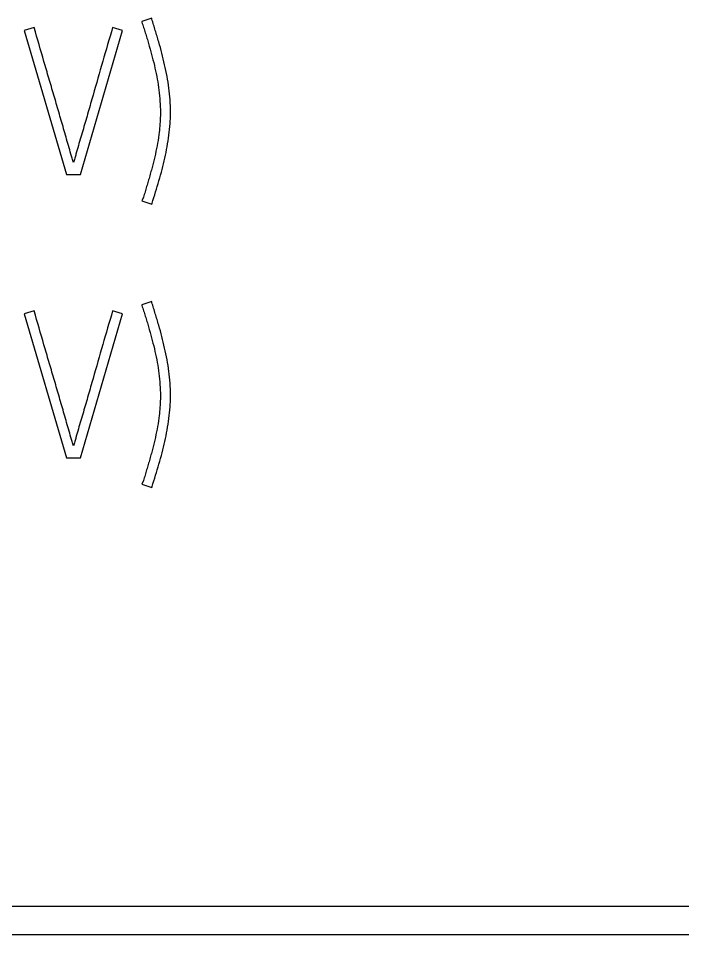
# Model space of a CAD drawing. Extents: x 0 to 420, y 0 to 297.
# Drawn here: x 111.54 to 119.28, y 212.89 to 223.56 of the extents above; entities that cross this region are included whole.
import ezdxf

# ---------------------------------------------------------------- set-up
doc = ezdxf.new("R2010")
doc.units = 0
doc.header["$LTSCALE"] = 23.1
doc.layers.add('10000_FRONT', color=7, linetype='CONTINUOUS')
doc.layers.add('10500_FRONT_LABELING', color=7, linetype='CONTINUOUS')

msp = doc.modelspace()

# ---------------------------------------------------------------- linework, layer by layer
at = {"layer": '10000_FRONT', "color": 7, "linetype": 'CONTINUOUS'}
for p, q in [((91.15, 213.221), (162.65, 213.221)), ((91.15, 212.888), (162.65, 212.888))]:
    msp.add_line(p, q, dxfattribs=at)
at = {"layer": '10500_FRONT_LABELING', "color": 7, "linetype": 'CONTINUOUS'}
for p, q in [((113.097, 223.561), (112.981, 223.525)), ((112.981, 223.525), (112.984, 223.516)), ((113.099, 223.551), (113.097, 223.561)), ((111.729, 223.452), (111.614, 223.419)), ((111.614, 223.419), (112.104, 221.74)), ((112.269, 221.74), (112.757, 223.419)), ((112.757, 223.419), (112.642, 223.452)), ((112.104, 221.74), (112.269, 221.74)), ((113, 221.479), (112.984, 221.434)), ((112.984, 221.434), (113.099, 221.396)), ((113.099, 221.396), (113.101, 221.408)), ((113.097, 220.261), (112.981, 220.225)), ((112.981, 220.225), (112.984, 220.216)), ((113.099, 220.251), (113.097, 220.261)), ((111.729, 220.152), (111.614, 220.119)), ((111.614, 220.119), (112.104, 218.44)), ((112.269, 218.44), (112.757, 220.119)), ((112.757, 220.119), (112.642, 220.152)), ((112.104, 218.44), (112.269, 218.44)), ((113, 218.179), (112.984, 218.134)), ((112.984, 218.134), (113.099, 218.096)), ((113.099, 218.096), (113.101, 218.108))]:
    msp.add_line(p, q, dxfattribs=at)
for points, knots in [([(112.984, 223.516), (112.989, 223.495), (112.996, 223.474), (113.006, 223.443), (113.01, 223.433), (113.017, 223.412), (113.02, 223.401), (113.029, 223.37), (113.036, 223.349), (113.048, 223.307), (113.054, 223.287), (113.073, 223.224), (113.084, 223.182), (113.107, 223.098), (113.118, 223.055), (113.138, 222.97), (113.147, 222.928), (113.164, 222.842), (113.171, 222.799), (113.184, 222.713), (113.188, 222.67), (113.195, 222.584), (113.197, 222.541), (113.199, 222.454), (113.198, 222.41), (113.194, 222.345), (113.193, 222.323), (113.189, 222.28), (113.187, 222.258), (113.179, 222.193), (113.173, 222.15), (113.158, 222.065), (113.149, 222.022), (113.131, 221.938), (113.12, 221.896), (113.104, 221.833), (113.099, 221.812), (113.087, 221.77), (113.081, 221.749), (113.069, 221.707), (113.063, 221.686), (113.051, 221.645), (113.045, 221.624), (113.035, 221.593), (113.032, 221.582), (113.026, 221.562), (113.023, 221.551), (113.014, 221.52), (113.008, 221.499), (113, 221.479)], [0, 0, 0, 0, 0.03125, 0.03125, 0.046875, 0.046875, 0.0625, 0.0625, 0.09375, 0.09375, 0.125, 0.125, 0.1875, 0.1875, 0.25, 0.25, 0.3125, 0.3125, 0.375, 0.375, 0.4375, 0.4375, 0.5, 0.5, 0.5625, 0.5625, 0.59375, 0.59375, 0.625, 0.625, 0.6875, 0.6875, 0.75, 0.75, 0.8125, 0.8125, 0.84375, 0.84375, 0.875, 0.875, 0.90625, 0.90625, 0.9375, 0.9375, 0.953125, 0.953125, 0.96875, 0.96875, 1, 1, 1, 1]), ([(113.101, 221.408), (113.115, 221.451), (113.129, 221.495), (113.155, 221.582), (113.169, 221.625), (113.195, 221.713), (113.207, 221.756), (113.23, 221.844), (113.24, 221.888), (113.26, 221.977), (113.269, 222.021), (113.285, 222.11), (113.292, 222.155), (113.304, 222.245), (113.309, 222.29), (113.313, 222.359), (113.314, 222.382), (113.316, 222.428), (113.316, 222.451), (113.316, 222.52), (113.314, 222.566), (113.308, 222.657), (113.303, 222.703), (113.291, 222.794), (113.284, 222.839), (113.267, 222.93), (113.258, 222.975), (113.238, 223.065), (113.227, 223.109), (113.204, 223.198), (113.192, 223.243), (113.172, 223.309), (113.166, 223.331), (113.153, 223.375), (113.146, 223.397), (113.136, 223.43), (113.133, 223.441), (113.126, 223.463), (113.123, 223.474), (113.112, 223.507), (113.105, 223.529), (113.099, 223.551)], [0, 0, 0, 0, 0.0625, 0.0625, 0.125, 0.125, 0.1875, 0.1875, 0.25, 0.25, 0.3125, 0.3125, 0.375, 0.375, 0.4375, 0.4375, 0.46875, 0.46875, 0.5, 0.5, 0.5625, 0.5625, 0.625, 0.625, 0.6875, 0.6875, 0.75, 0.75, 0.8125, 0.8125, 0.875, 0.875, 0.90625, 0.90625, 0.9375, 0.9375, 0.953125, 0.953125, 0.96875, 0.96875, 1, 1, 1, 1]), ([(112.187, 221.882), (112.181, 221.898), (112.176, 221.914), (112.167, 221.947), (112.162, 221.963), (112.147, 222.012), (112.138, 222.045), (112.109, 222.143), (112.09, 222.209), (112.053, 222.34), (112.034, 222.405), (112.005, 222.503), (111.996, 222.536), (111.977, 222.602), (111.967, 222.634), (111.947, 222.699), (111.938, 222.732), (111.919, 222.798), (111.909, 222.83), (111.881, 222.928), (111.862, 222.994), (111.805, 223.19), (111.767, 223.321), (111.729, 223.452)], [0, 0, 0, 0, 0.03125, 0.03125, 0.0625, 0.0625, 0.125, 0.125, 0.25, 0.25, 0.375, 0.375, 0.4375, 0.4375, 0.5, 0.5, 0.5625, 0.5625, 0.625, 0.625, 0.75, 0.75, 1, 1, 1, 1]), ([(112.642, 223.452), (112.603, 223.321), (112.565, 223.191), (112.489, 222.929), (112.452, 222.798), (112.396, 222.601), (112.377, 222.536), (112.339, 222.405), (112.321, 222.34), (112.282, 222.209), (112.262, 222.144), (112.234, 222.046), (112.224, 222.013), (112.211, 221.964), (112.206, 221.947), (112.197, 221.914), (112.192, 221.898), (112.187, 221.882)], [0, 0, 0, 0, 0.25, 0.25, 0.5, 0.5, 0.625, 0.625, 0.75, 0.75, 0.875, 0.875, 0.9375, 0.9375, 0.96875, 0.96875, 1, 1, 1, 1]), ([(112.984, 220.216), (112.989, 220.195), (112.996, 220.174), (113.006, 220.143), (113.01, 220.133), (113.017, 220.112), (113.02, 220.101), (113.029, 220.07), (113.036, 220.049), (113.048, 220.007), (113.054, 219.987), (113.073, 219.924), (113.084, 219.882), (113.107, 219.798), (113.118, 219.755), (113.138, 219.67), (113.147, 219.628), (113.164, 219.542), (113.171, 219.499), (113.184, 219.413), (113.188, 219.37), (113.195, 219.284), (113.197, 219.241), (113.199, 219.154), (113.198, 219.11), (113.194, 219.045), (113.193, 219.023), (113.189, 218.98), (113.187, 218.958), (113.179, 218.893), (113.173, 218.85), (113.158, 218.765), (113.149, 218.722), (113.131, 218.638), (113.12, 218.596), (113.104, 218.533), (113.099, 218.512), (113.087, 218.47), (113.081, 218.449), (113.069, 218.407), (113.063, 218.386), (113.051, 218.345), (113.045, 218.324), (113.035, 218.293), (113.032, 218.282), (113.026, 218.262), (113.023, 218.251), (113.014, 218.22), (113.008, 218.199), (113, 218.179)], [0, 0, 0, 0, 0.03125, 0.03125, 0.046875, 0.046875, 0.0625, 0.0625, 0.09375, 0.09375, 0.125, 0.125, 0.1875, 0.1875, 0.25, 0.25, 0.3125, 0.3125, 0.375, 0.375, 0.4375, 0.4375, 0.5, 0.5, 0.5625, 0.5625, 0.59375, 0.59375, 0.625, 0.625, 0.6875, 0.6875, 0.75, 0.75, 0.8125, 0.8125, 0.84375, 0.84375, 0.875, 0.875, 0.90625, 0.90625, 0.9375, 0.9375, 0.953125, 0.953125, 0.96875, 0.96875, 1, 1, 1, 1]), ([(113.101, 218.108), (113.115, 218.151), (113.129, 218.195), (113.155, 218.282), (113.169, 218.325), (113.195, 218.413), (113.207, 218.456), (113.23, 218.544), (113.24, 218.588), (113.26, 218.677), (113.269, 218.721), (113.285, 218.81), (113.292, 218.855), (113.304, 218.945), (113.309, 218.99), (113.313, 219.059), (113.314, 219.082), (113.316, 219.128), (113.316, 219.151), (113.316, 219.22), (113.314, 219.266), (113.308, 219.357), (113.303, 219.403), (113.291, 219.494), (113.284, 219.539), (113.267, 219.63), (113.258, 219.675), (113.238, 219.765), (113.227, 219.809), (113.204, 219.898), (113.192, 219.943), (113.172, 220.009), (113.166, 220.031), (113.153, 220.075), (113.146, 220.097), (113.136, 220.13), (113.133, 220.141), (113.126, 220.163), (113.123, 220.174), (113.112, 220.207), (113.105, 220.229), (113.099, 220.251)], [0, 0, 0, 0, 0.0625, 0.0625, 0.125, 0.125, 0.1875, 0.1875, 0.25, 0.25, 0.3125, 0.3125, 0.375, 0.375, 0.4375, 0.4375, 0.46875, 0.46875, 0.5, 0.5, 0.5625, 0.5625, 0.625, 0.625, 0.6875, 0.6875, 0.75, 0.75, 0.8125, 0.8125, 0.875, 0.875, 0.90625, 0.90625, 0.9375, 0.9375, 0.953125, 0.953125, 0.96875, 0.96875, 1, 1, 1, 1]), ([(112.187, 218.582), (112.181, 218.598), (112.176, 218.614), (112.167, 218.647), (112.162, 218.663), (112.147, 218.712), (112.138, 218.745), (112.109, 218.843), (112.09, 218.909), (112.053, 219.04), (112.034, 219.105), (112.005, 219.203), (111.996, 219.236), (111.977, 219.302), (111.967, 219.334), (111.947, 219.399), (111.938, 219.432), (111.919, 219.498), (111.909, 219.53), (111.881, 219.628), (111.862, 219.694), (111.805, 219.89), (111.767, 220.021), (111.729, 220.152)], [0, 0, 0, 0, 0.03125, 0.03125, 0.0625, 0.0625, 0.125, 0.125, 0.25, 0.25, 0.375, 0.375, 0.4375, 0.4375, 0.5, 0.5, 0.5625, 0.5625, 0.625, 0.625, 0.75, 0.75, 1, 1, 1, 1]), ([(112.642, 220.152), (112.603, 220.021), (112.565, 219.891), (112.489, 219.629), (112.452, 219.498), (112.396, 219.301), (112.377, 219.236), (112.339, 219.105), (112.321, 219.04), (112.282, 218.909), (112.262, 218.844), (112.234, 218.746), (112.224, 218.713), (112.211, 218.664), (112.206, 218.647), (112.197, 218.614), (112.192, 218.598), (112.187, 218.582)], [0, 0, 0, 0, 0.25, 0.25, 0.5, 0.5, 0.625, 0.625, 0.75, 0.75, 0.875, 0.875, 0.9375, 0.9375, 0.96875, 0.96875, 1, 1, 1, 1])]:
    msp.add_open_spline(points, degree=3, knots=knots, dxfattribs=at)

doc.saveas('drawing.dxf')
